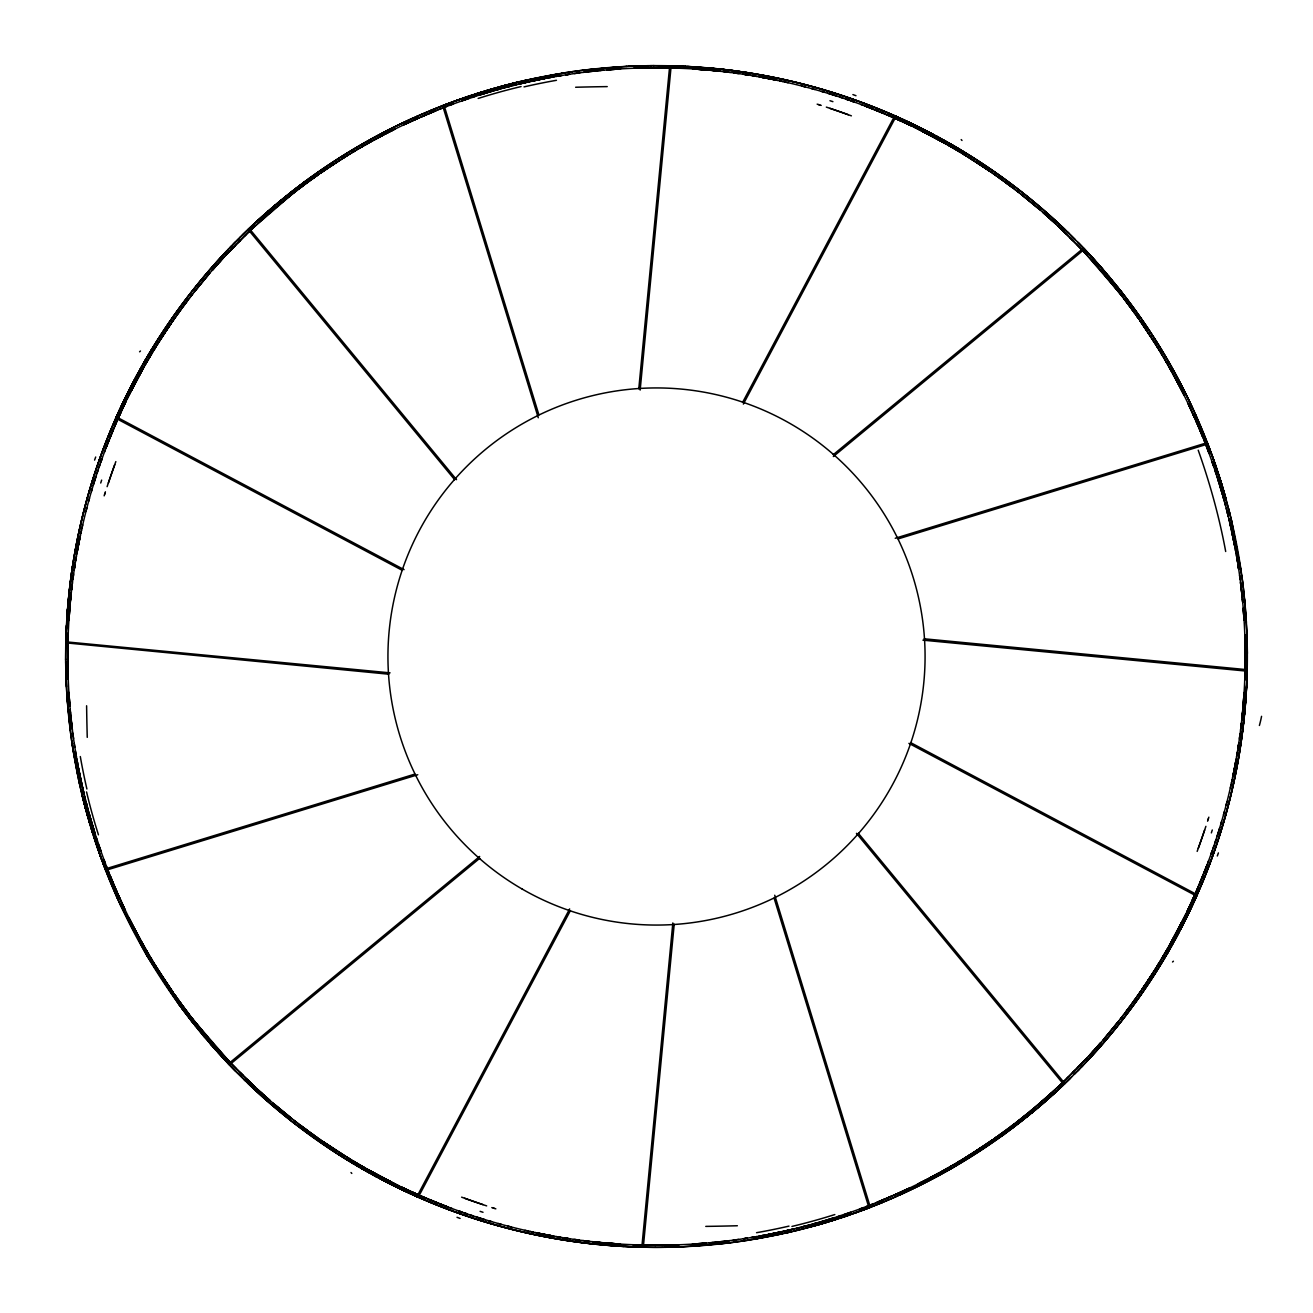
<?xml version="1.0" encoding="UTF-8"?>
<svg xmlns="http://www.w3.org/2000/svg" width="1313" height="1313" viewBox="0 0 1313 1313"><rect width="100%" height="100%" fill="white"/><g stroke="black" fill="none" stroke-linecap="round" stroke-linejoin="round"><path stroke-width="1.5" d="M67.8 654.465L67.915 668.432M67.8 655.006L67.816 651.79M67.816 652.118L67.849 649.164M67.849 649.262L67.882 646.456M1247.252 667.037L1246.841 632.062M67.882 646.587L67.931 643.682M1247.104 673.29L1247.252 667.168M388.812 674.209L65.814 642.845M1244.757 678.164A244.989 101.068 -87.5 0 0 1244.872 674.57L1244.79 634.688M1247.202 670.057L1247.153 672.075M65.798 643.304L67.472 610.118M1245.052 669.499L1244.724 680.282M67.16 614.254L67.242 613.204L65.831 641.827L390.076 672.847M65.929 638.151L65.65 659.389M1247.137 672.289L1246.907 679.379M1246.989 677.278L1247.169 671.173L922.924 640.153M68.276 632.718L67.948 643.501L68.079 638.446A244.989 101.068 -87.5 0 1 68.243 634.836M1246.89 679.724L1245.233 706.525M66.126 632.866L66.471 625.251M1246.71 684.024L1246.858 680.446M1246.644 685.501L1246.349 690.835M1246.579 686.83L1244.461 714.912M1246.218 693.034L1246.316 691.377M69.031 618.39L69.835 607.607M1243.969 694.643L1243.165 705.327M67.012 616.371L67.094 615.305M1246.037 695.792L1245.742 700.141M67.226 613.417L69.015 593.558M1245.561 702.553L1245.627 701.536M67.39 611.251L67.554 609.101M1245.413 704.326L1245.577 702.242M67.39 611.119L70.36 581.987M67.718 607.115L67.8 606.146M1245.315 705.442L1242.558 731.653M67.882 605.178L67.964 604.226M1245.069 708.446L1245.151 707.494M68.046 603.274L68.145 602.339M1244.888 710.333L1244.97 709.397M68.26 601.042L71.115 576.309M638.791 388.812L669.696 65.798L670.615 65.814M640.153 390.076L671.173 65.831L677.524 66.027M641.827 1247.169L672.847 922.924M674.209 924.188L643.304 1247.202L635.476 1246.973M1244.626 713.107L1244.724 712.188M70.459 600.566L71.197 593.394M1242.525 712.516L1241.819 719.524M1244.543 713.993L1241.885 736.724M1244.363 715.864L1243.805 721.067M71.345 591.95L70.968 595.495A244.989 101.068 -87.5 0 0 68.949 620.475M1241.655 721.05L1242.032 717.505A244.989 101.068 -87.5 0 0 1244.051 692.525M69.376 590.292L69.802 586.566M1243.444 724.284L1243.624 722.692M71.575 589.947L72.445 582.677M1240.572 730.225L1241.425 723.053M71.575 589.865L72.002 586.337M1240.998 726.663L1241.425 723.135M1243.214 726.253L1243.395 724.76M71.755 588.405L72.166 584.876M1240.834 728.124L1241.245 724.595M562.227 1239.784L562.341 1238.848M563.868 1238.815L563.934 1240.063M749.132 74.185L750.035 73.101M750.659 74.152L750.773 73.216M1242.902 728.846L1243.083 727.369M70.311 582.365L70.492 581.068M1242.541 731.801L1242.705 730.488M70.278 582.677C76.811 530.764 90.285 479.737 110.226 431.353M1242.722 730.323L1239.997 749.378M1242.213 734.279C1235.517 784.682 1222.288 834.198 1202.954 881.204M72.904 579.131L73.413 575.439M1239.587 737.561L1240.096 733.869M70.951 577.572C79.535 513.662 98.721 451.212 127.427 393.49M73.118 577.589L73.61 573.978M1239.39 739.022L1239.882 735.395M71.247 575.34L71.411 574.224M1241.606 738.694L1241.721 737.873M71.542 573.239L71.69 572.271M71.805 571.434L71.952 570.449M72.248 568.414L72.445 567.134M74.135 570.384L74.677 566.773M1238.323 746.227L1238.865 742.616M72.412 567.347L72.609 566.1M74.447 568.316L75.005 564.672M1237.995 748.279L1238.553 744.684M72.789 564.885L73.003 563.54M1238.815 749.132L1240.096 748.804M1240.161 748.426C1232.973 794.086 1220.384 838.892 1202.774 881.647M72.937 563.934L74.185 563.868M73.101 562.932L74.152 562.341M75.563 561.16L76.17 557.565M1236.83 755.385L1237.42 751.873M75.826 559.666L76.433 556.088M1236.583 756.879L1237.174 753.367M76.778 554.086L77.418 550.541M1235.599 762.426L1236.222 758.963M77.04 552.592L79.026 542.088M1235.96 760.44L1233.99 770.862M77.401 550.574L80.109 536.722M1235.582 762.459L1232.891 776.295M79.01 542.138L80.421 535.212M1233.974 770.912L1232.579 777.739M80.832 533.308L81.57 529.894M1231.43 783.106L1232.168 779.692M81.898 528.45L82.686 524.937M1230.33 788.013L1231.102 784.6M85.969 511.364L86.839 508M1226.161 804.984L1227.031 801.669M88.595 501.418L89.497 498.119M1223.503 814.848L1224.405 811.615M91.336 491.702L92.287 488.485M1220.729 824.466L1221.648 821.331M93.223 485.383L94.191 482.216M1218.825 830.752L1219.777 827.666M94.175 482.248L95.16 479.114M1217.857 833.837L1218.809 830.784M95.143 479.163L96.144 476.045M1216.872 836.906L1217.84 833.886M97.129 473.008L98.147 469.939M1214.853 843.061L1215.871 839.992M99.148 466.952L100.182 463.965M1212.818 849.035L1213.852 846.064M100.707 462.455L101.725 459.534M1211.275 853.466L1212.293 850.545M101.199 461.011L102.25 458.089M1210.75 854.911L1211.801 851.989M104.334 452.345L105.385 449.538M1207.615 863.462L1208.666 860.655M105.893 448.193L109.045 440.036M1207.107 864.807L1203.955 872.964M106.435 446.748L117.054 420.784M1206.565 866.252L1195.946 892.216M110.095 437.393L113.263 429.646M1202.905 875.607L1199.737 883.354M1202.708 881.811L1194.042 901.768M110.325 431.14L116.824 415.958M1202.659 881.926L1196.176 897.042M114.92 425.724L117.038 420.8M1195.962 892.2L1198.08 887.276M123.307 406.964L117.71 419.257L118.203 418.174M117.71 419.257L120.878 412.216M119.007 416.385L121.075 411.757M1191.925 901.243L1193.993 896.615M1192.122 900.784L1195.29 893.743L1189.693 906.036M1194.535 900.702L1195.552 898.42M117.382 414.727L121.518 405.701M119.893 414.399L121.485 410.887M1191.515 902.113L1193.107 898.601M119.877 409.246L115.807 418.256L402.418 570.416M1194.141 901.555L1185.573 919.51M121.797 410.23L126.114 401.072M1191.203 902.77L1186.886 911.928M1191.482 907.299L1192.483 905.133M120.566 407.736L123.865 400.777M123.11 407.375L124.751 403.879M1188.249 909.121L1189.89 905.625M121.879 404.929L142.099 365.802M1191.121 908.071L1180.568 929.374M124.029 405.438L126.196 400.875M1186.804 912.125L1188.971 907.562M123.52 401.483L124.833 398.758M124.489 399.447L131.349 385.727M126.934 399.365L128.411 396.329M1184.589 916.671L1186.066 913.635M128.1 396.953L129.823 393.49M1183.177 919.51L1184.9 916.047M129.15 394.819L143.494 367.722M1183.85 918.181L1169.506 945.278M128.395 391.537L129.626 389.091M1183.637 923.384L1184.326 922.038M130.578 392.013L144.217 366.458M1182.422 920.987L1168.783 946.542M130.89 391.372L132.629 387.942M1180.371 925.058L1182.11 921.628M131.546 390.059L136.864 379.851M1181.454 922.941L1176.136 933.149M130.315 387.745L131.251 385.907M1181.749 927.076L1182.685 925.255M1181.519 927.536L1182.439 925.747M130.676 387.023L134.156 380.343M132.17 384.118L133.089 382.378M1180.83 928.882L1175.562 938.762M132.383 383.724L133.286 382.001M134.386 384.528L139.785 374.402M1178.614 928.472L1173.215 938.598M133.992 380.672L135.026 378.702M742.584 402.418L894.744 115.807L914.242 124.833M743.355 404.092L895.072 118.301M895.515 117.481L896.09 116.414L898.42 117.448M417.485 1195.519L416.91 1196.586L414.58 1195.552M417.928 1194.699L569.645 908.908M570.416 910.582L418.256 1197.193L398.758 1188.167M1178.122 934.003L1178.844 932.657M134.221 380.245L144.184 362.175M134.878 378.997L135.879 377.11M1177.252 935.627L1177.974 934.298M135.748 377.373L136.716 375.567M1176.399 937.219L1177.121 935.89M136.601 375.781L138.325 372.597M138.669 376.47L142.346 369.774M1174.331 936.53L1170.654 943.226M1176.3 937.416L1172.624 944.096M1174.675 940.403L1175.48 938.943M139.851 369.839L141.377 367.098M1173.149 943.161L1171.639 945.869M1171.623 945.902C1147.743 988.394 1118.594 1027.915 1085.03 1063.267M348.273 1158.69L347.485 1160.101L331.303 1149.794L293.39 1122.615L263.782 1097.947L235.208 1070.768M964.727 154.31L965.515 152.899L966.499 153.506M142.231 365.588C165.602 324.262 193.979 285.774 226.542 251.226M144.135 366.59L151.898 353.279M1168.865 946.41L1163.416 955.848M1168.931 950.645L1169.489 949.66M143.38 363.57L145.891 359.22M145.201 364.686L147.269 361.108M1167.634 948.577L1156.72 966.91M1167.109 953.78L1186.821 916.999L1196.586 896.09L1195.519 895.515M146.088 363.143L148.008 359.828M1164.992 953.172L1166.912 949.857M145.464 359.959L146.071 358.909M147.023 361.551L156.28 346.09M1166.929 954.091L1167.536 953.041M145.3 360.222L151.684 349.471M1165.484 956.553L1167.7 952.778M146.99 357.317L147.762 356.02M147.516 356.447L148.287 355.134M149.206 357.809L151.143 354.543M1161.857 958.457L1163.794 955.191M1165.763 956.094C1143.492 993.957 1116.969 1029.343 1086.852 1061.347M1161.578 958.95L1163.055 956.455M148.943 354.034L150.158 352.015M151.143 350.358C173.135 314.053 199.051 280.129 228.314 249.372M153.096 351.293L155.164 347.912M1157.951 964.924L1159.707 962.035M153.867 350.029L160.071 340.067M1159.133 962.971L1155.177 969.388M153.194 346.993L154.278 346.517M157.035 344.892L171.199 323.244M1155.965 968.108L1148.284 980.089M1154.833 969.93L1151.156 975.69M159.825 340.444L165.914 331.089M161.023 338.573L165.061 332.37M1151.977 974.427L1142.441 988.804M1151.009 975.92L1143.278 987.589M165.832 331.204L174.153 318.993M166.653 329.973L170.559 324.196M1145.904 983.7L1141.801 989.756M167.785 328.283L169.722 325.411M1145.051 984.963L1138.847 994.007M172.528 321.34L174.629 318.304M1138.371 994.696L1140.472 991.66M173.792 319.502L175.893 316.515M1137.107 996.485L1139.208 993.498M175.335 317.303L179.504 311.476M1137.665 995.697L1133.496 1001.524M176.746 315.301L180.997 309.408M1136.254 997.699L1132.003 1003.592M178.322 313.118L182.507 307.34M1134.678 999.882L1126.488 1011.01M182.244 307.718L184.624 304.518M183.131 306.503L187.414 300.792M1129.869 1006.497L1125.586 1012.208M184.378 304.846L186.512 301.99M186.725 301.711L188.826 298.937M1124.174 1014.063L1126.275 1011.289M189.564 297.985L191.714 295.179M1121.286 1017.821L1123.436 1015.015M190.943 296.196L193.06 293.472M1119.94 1019.528L1122.057 1016.804M193.881 292.422L210.146 272.677M1119.119 1020.578L1102.854 1040.323M195.161 290.797L207.831 275.369M1117.839 1022.203L1105.169 1037.631M212.443 270.018L214.643 267.491M1098.357 1045.509L1100.557 1042.982M212.033 270.478L224.408 256.675M1100.967 1042.522L1088.592 1056.325M212.345 270.117L223.308 257.873M1100.655 1042.883L1089.692 1055.127M213.133 269.198L215.201 266.851M1097.799 1046.149L1099.867 1043.802M219.32 262.239L221.355 259.99M1091.645 1053.01L1093.68 1050.761M225.491 255.51L234.699 245.843M1087.509 1057.49L1078.301 1067.157M225.426 255.575L253.032 227.806M1087.525 1057.474L1058.59 1086.491M226.427 254.492L236.438 244.037M1086.573 1058.508L1076.562 1068.963M227.428 253.425L229.447 251.292M1083.553 1061.708L1085.572 1059.575M227.97 249.733L231.81 245.712M1084.686 1063.628L1081.42 1067.059M229.775 247.829L235.273 242.166M231.433 249.207L233.419 247.139M1079.581 1065.861L1081.567 1063.793M1082.93 1065.467L1077.825 1070.719M233.386 244.103L239.212 238.195M1079.45 1069.077L1074.297 1074.297M237.358 243.118L240.246 240.213M1072.754 1072.787L1075.642 1069.882M238.408 242.052L240.361 240.082M1072.639 1072.918L1074.592 1070.948M239.294 241.149L241.231 239.229M1071.769 1073.771L1073.706 1071.851M239.721 237.702L240.558 236.849M240.476 236.947L241.986 235.454M1071.523 1077.054L1058.426 1089.577M241.674 235.766L254.574 223.423M242.724 234.715L248.37 229.25M244.218 236.258L246.105 234.42M1066.895 1078.58L1068.782 1076.742M1070.276 1078.285L1064.63 1083.75M1063.153 1082.175L1059.968 1085.195M249.519 231.137L252.391 228.396M252.047 225.77L249.207 228.462L456.547 479.672M250.57 230.12L292.405 193.897M1062.43 1082.88L1038.485 1104.446M1062.775 1085.506L1057.342 1090.578M251.965 228.807L254.41 226.509M251.653 226.148L254.098 223.85M253.869 224.08L263.207 215.562M256.33 221.782L279.833 201.266M1056.67 1091.218L1049.793 1097.438M257.972 223.21L260.466 220.929M1052.534 1092.071L1055.028 1089.79M1055.045 1092.695L1048.677 1098.423M259.826 221.503L265.489 216.415M1053.174 1091.497L1047.511 1096.585M1052.09 1095.387L1064.859 1083.52L858.292 833.263M261.139 220.305L267.048 215.02M1051.861 1092.695L1045.952 1097.98M262.945 215.808L248.141 229.48L454.708 479.737M261.861 219.648L274.515 208.554M1050.777 1093.663L1030.771 1110.913M1051.45 1095.945L1044.869 1101.771M262.633 216.087L267.967 211.36M264.865 214.085L266.506 212.64M1046.494 1100.36L1048.135 1098.915M1047.544 1099.424L1035.744 1109.583M268 214.183L276.042 207.257M1045 1098.817L1029.622 1111.865M267.639 211.656L272.415 207.52M1045.361 1101.344L1040.585 1105.48M268.131 211.229L275.467 204.926M1043.917 1102.608L1038.829 1106.974M272.825 207.175L275.812 204.631M1040.175 1105.825L1037.188 1108.369M275.648 207.585L288.581 196.934M1037.533 1108.074L1031.132 1113.391M275.582 204.828L292.471 191.107M1036.039 1109.321L1033.167 1111.734M276.731 203.876C318.288 168.983 364.686 139.867 414.169 117.628M278.225 205.419L283.378 201.135M1033.938 1108.27L1027.866 1113.293M279.653 204.237L282.229 202.087M1034.857 1110.322L1021.071 1121.466M833.263 454.708L1083.52 248.141C1129.032 295.704 1166.502 350.948 1193.862 410.838M833.328 456.547L1084.538 249.207L1101.344 267.639M479.672 856.453L228.462 1063.793L201.726 1033.708L177.912 1003.001M479.737 858.292L229.48 1064.859L191.042 1020.447M1032.822 1109.222L1020.595 1119.103M280.079 201.07L281.458 199.937M1031.542 1113.063L1032.921 1111.93M1030.213 1114.146L1003.001 1135.089M284.806 199.97L295.77 191.271M1028.194 1113.03L1017.23 1121.729M1024.813 1115.755L1027.029 1113.982M285.381 196.737L286.644 195.735M1026.356 1117.265L1027.619 1116.263M288.187 197.245L291.191 194.849M1024.419 1116.066L1015.573 1123.009M289.041 193.815L290.239 192.863M1022.761 1120.137L1023.959 1119.185M291.256 194.8L297.427 189.991M178.207 1003.411L179.241 1002.755M1133.759 310.245L1134.251 308.85M291.355 191.977L304.058 182.277M1021.645 1121.023C984.061 1150.565 942.882 1175.529 899.29 1195.158M294.079 192.584L302.745 185.937M1018.921 1120.416L1010.255 1127.063M296.065 188.333L297.001 187.595M297.477 187.25L298.379 186.561M298.593 189.088L300.496 187.644M1012.881 1125.077L1014.046 1124.191M298.642 189.056L301.53 186.856M1011.47 1126.144L1014.358 1123.944M300.119 187.923L302.023 186.479M1011.338 1126.242L1012.504 1125.356M300.021 185.314L300.874 184.657M1012.98 1127.686L1012.126 1128.343M301.662 186.758L303.549 185.33M1009.812 1127.391L1010.977 1126.521M301.645 184.083L302.482 183.459M303.188 185.609L305.092 184.181M1008.269 1128.54L1009.451 1127.67M302.958 183.098C338.294 156.707 376.618 134.271 416.943 116.397M304.419 184.69L313.118 178.322M1006.726 1129.689L1008.581 1128.31M304.616 181.851L305.584 181.145M305.65 183.771L311.23 179.684M1007.35 1129.229L995.73 1137.632M306.175 180.718L307.357 179.848M1005.676 1130.46L999.882 1134.678M308.621 178.913L309.589 178.207L310.245 179.241M1003.706 1134.563L951.81 1168.258L896.451 1196.438M310.262 177.731L311.132 177.928M1002.722 1135.285L1003.789 1134.514M311.46 179.52L317.04 175.515M312.412 178.814L314.316 177.468M999.045 1135.285L1000.227 1134.432M313.955 177.715L318.928 174.202L316.023 176.254M997.158 1136.631L994.072 1138.798L996.977 1136.746M320.126 173.365L325.115 169.935M992.874 1139.635L989.772 1141.785M320.191 173.316L340.789 159.612M992.809 1139.684L975.329 1151.403M322.03 172.052L327.643 168.212M991.167 1140.816L988.229 1142.835M324.771 170.165L326.658 168.885M986.67 1143.902L987.885 1143.065M988.262 1142.819L967.32 1156.458M327.873 168.064L345.68 156.542M330.958 165.996L332.501 164.978M980.499 1148.022L982.042 1147.004M332.813 164.765L334.355 163.764M978.645 1149.236L980.187 1148.235M335.898 162.763L337.425 161.762M975.575 1151.238L977.102 1150.237M972.211 1153.388L974.033 1152.223M341.741 159.004L343.579 157.855M970.964 1154.176L968.19 1155.916M343.267 158.036L344.81 157.084M343.891 157.658L350.079 153.834M969.109 1155.342L962.921 1159.166M346.353 156.116L348.142 155.016M965.104 1157.82L966.352 1157.065M349.389 154.245L351.162 153.178M962.101 1159.674L963.348 1158.903M352.409 152.423L353.903 151.52M959.097 1161.48L960.591 1160.577M351.851 152.751L354.937 150.913M958.063 1162.087L961.149 1160.249M353.164 151.963L356.233 150.125M956.767 1162.875L959.836 1161.037M356.906 149.731L359.893 147.975M956.094 1163.269L953.107 1165.025M359.302 148.32L371.481 141.394M953.698 1164.68L941.519 1171.606M361.37 147.122L362.864 146.252M950.136 1166.748L951.63 1165.878M365.835 144.561L368.789 142.887M947.165 1168.439L944.211 1170.113M370.266 142.067L383.593 134.878M942.734 1170.933L930.999 1177.285M374.484 139.736L390.765 131.185M938.516 1173.264L923.778 1181.027M929.538 1178.056L930.851 1177.367M384.906 134.189L392.489 130.315M922.35 1181.749L926.601 1179.583M920.511 1182.685L923.548 1181.158M390.65 131.251L393.621 129.757M922.235 1181.815L918.066 1183.899M392.078 130.529L394.934 129.101M919.379 1183.243L920.807 1182.537M403.058 125.145L419.323 117.694M909.761 1187.937L893.677 1195.306M404.437 124.489L415.351 119.467M895.564 1194.469L908.563 1188.511M407.358 123.11L410.263 121.764M902.737 1191.236L905.642 1189.89M414.613 119.795L417.961 118.285M416.008 119.155L437.951 109.865M896.992 1193.845L878.397 1201.772M416.549 116.562L419.684 115.183M893.628 1197.686L896.057 1196.603M419.372 115.314L422.392 114.001M420.242 117.284L423.147 116.02M889.984 1196.914L892.43 1195.864M890.838 1198.9L893.316 1197.817M421.916 116.562L424.509 115.446M888.491 1197.554L891.084 1196.438M422.162 114.1L425.084 112.852M423.016 116.086L428.481 113.755M889.853 1196.98L884.765 1199.146M888.064 1200.082L890.608 1198.999M424.936 112.918L431.255 110.276M887.916 1200.148L881.827 1202.692M427.201 114.297L433.241 111.786M883.075 1199.852L885.799 1198.703M428.235 113.854L433.848 111.523M884.519 1199.245L875.935 1202.774M430.385 110.62L443.482 105.385M879.152 1201.477L881.827 1200.377M882.615 1202.38L869.518 1207.615M431.78 110.062L447.438 103.875M432.634 112.032L435.309 110.932M881.22 1202.938L844.669 1216.593M439.478 109.258L441.857 108.323M871.143 1204.678L873.522 1203.742M443.039 106.993L443.154 105.516M869.961 1206.007L869.928 1207.451M444.647 107.239L443.269 107.764L446.929 106.369M868.451 1205.728L869.649 1205.268L866.071 1206.631M442.645 105.713L454.823 101.134M866.711 1208.699L870.355 1207.287M446.01 104.416L450.95 102.562M866.99 1208.584L862.05 1210.438M450.293 102.791L444.007 105.188L444.451 106.599M862.707 1210.209L868.993 1207.812L868.55 1206.401M449.588 105.368L452.755 104.187M860.245 1208.813L863.412 1207.632M449.949 102.923L472.483 95.028M859.391 1211.423L863.051 1210.077M453.379 101.659L459.78 99.361M859.539 1211.374L854.894 1213.048M455.759 100.789L458.106 99.952M856.388 1212.506L851.103 1214.377M459.566 99.427L466.427 97.064M461.651 100.986L465.459 99.657M850.726 1212.244L843.947 1214.558M462.701 98.344L469.315 96.079L466.131 97.162M850.299 1214.656L840.96 1217.808M848.822 1215.165L843.685 1216.905M465.344 99.706L469.053 98.442M468.626 96.309L472.861 94.913M844.374 1216.691L840.139 1218.087M471.383 95.406L473.419 94.733M471.843 97.507L475.043 96.456M837.957 1216.544L841.157 1215.493M839.581 1218.267L841.617 1217.594M472.04 95.193L479.278 92.862M840.517 1217.972L834.132 1220.007M474.896 94.257L477.358 93.469M836.118 1219.383L837.596 1218.907M475.683 93.994L481.149 92.271M835.642 1219.531L824.548 1222.945M832.245 1220.614L833.722 1220.138M478.868 92.993L503.256 85.87M480.755 92.386L482.971 91.697M480.181 94.831L487.845 92.468M829.11 1219.334L832.819 1218.169M830.374 1221.188L831.851 1220.729M481.444 94.438L484.645 93.436M831.556 1218.562L818.738 1222.403M482.052 91.992L499.564 86.871M895.236 538.264L1205.613 443.154M1206.007 443.039L1207.287 442.645L1214.377 461.897M898.19 538.888L1206.023 444.565M1206.401 444.451L1207.812 444.007M106.599 868.55L105.188 868.993L103.875 865.562M106.977 868.435L414.81 774.112M106.993 869.961L105.713 870.355L101.577 859.391M107.387 869.846L417.764 774.736M829.865 1221.336L815.028 1225.686M484.448 91.254L486.516 90.63M826.763 1222.288L828.24 1221.845M486.237 90.712L488.223 90.121M825.007 1222.813L826.484 1222.37M487.615 92.55L491.325 91.45M487.993 90.187L491.505 89.153M824.777 1222.879L811.319 1226.703M821.495 1223.847L823.103 1223.371M491.062 91.516L498.776 89.317M492.982 88.726L496.117 87.84M819.903 1224.307L816.899 1225.16M814.224 1223.683L817.95 1222.633M82.062 792.461L81.767 793.561M82.062 794.792L83.195 793.725M1229.805 519.275L1231.102 518.914L1228.574 508.705M497.791 89.596L501.303 88.628M811.697 1224.373L815.209 1223.404M500.204 86.691L501.451 86.363M501.024 86.477L502.305 86.133M502.485 88.299L506.129 87.331M810.515 1224.701L806.871 1225.669M501.681 86.297L505.456 85.279M811.073 1226.769L796.909 1230.429M503.847 85.706L504.963 85.411M504.734 85.476L506.047 85.132M505.882 85.164L507.097 84.853M505.324 85.312L512.612 83.441L511.446 83.737M507.606 84.721L509.575 84.213M507.934 86.855L511.545 85.919M805.066 1226.145L801.455 1227.081M508.312 86.756L511.807 85.854M801.193 1227.146L804.688 1226.244M509.51 84.229L510.839 83.884M513.531 83.211L512.447 83.474L516.222 82.538M513.35 85.46L516.945 84.574M799.65 1227.54L796.055 1228.426M514.286 83.014L515.599 82.703M515.353 82.752L517.568 82.21M516.025 82.588L519.85 81.669M793.479 1231.249L796.778 1230.462M517.962 82.128L519.275 81.8M794.792 1230.938L793.626 1231.217M518.422 82.013L520.375 81.537M522.262 83.31L518.783 84.13L524.133 82.867M790.738 1229.69L794.217 1228.87L788.867 1230.133M794.398 1231.036L793.725 1229.805M518.733 81.931L519.275 83.195M519.685 81.701L520.539 82.062M519.521 81.751L527.055 80.011M792.625 1231.463L786.471 1232.874M525.528 82.555L523.739 82.965L527.219 82.177M787.472 1230.445L789.261 1230.035L785.781 1230.823M523.034 80.93L558.993 73.758M789.54 1232.168L754.959 1239.095M525.939 82.456L529.516 81.652M787.061 1230.544L783.484 1231.348M529.205 81.734L546.389 78.189M783.795 1231.266L766.611 1234.811M530.009 79.354L565.805 72.658M531.305 81.258L534.883 80.503M781.695 1231.742L778.117 1232.497M530.682 81.406L544.485 78.55M782.318 1231.594L768.515 1234.45M782.351 1233.793L747.737 1240.26M541.974 79.043L543.73 78.698M769.27 1234.302L771.026 1233.957M547.915 77.894L551.329 77.27M761.671 1235.73L765.085 1235.106M549.786 77.549L553.429 76.893M759.571 1236.107L763.214 1235.451M552.51 77.057L554.25 76.745M758.75 1236.255L760.49 1235.943M556.006 76.433L557.746 76.138M755.254 1236.862L756.994 1236.567M559.108 75.908L560.848 75.629M752.152 1237.371L753.892 1237.092M558.583 76.006L562.194 75.399M750.806 1237.601L754.417 1236.994M561.669 73.315L569.186 72.133M750.593 1239.817L744.143 1240.818M565.772 74.825L569.35 74.283M743.65 1238.717L747.228 1238.175M566.264 74.759L569.629 74.25M743.371 1238.75L746.736 1238.241M568.857 72.182L572.55 71.641M743.815 1240.867L733.77 1242.279M572.419 71.657L579.493 70.689M574.339 73.561L577.671 73.101M735.329 1239.899L738.661 1239.439M576.423 73.265L579.936 72.806M733.064 1240.194L736.577 1239.735M579.23 70.721L582.988 70.245M730.471 1242.705L733.507 1242.311M582.529 70.295L626.35 66.421M583.415 72.346L594.018 71.132M726.105 1241.064L729.585 1240.654M730.012 1242.755L684.04 1246.71M584.269 72.248L587.535 71.854M728.731 1240.752L722.659 1241.474M585.828 69.901L620.261 66.766M726.532 1243.181L693.018 1246.218M722.216 1241.524L712.467 1242.541M593.755 71.148L600.533 70.459M600.418 70.475L603.586 70.18M709.414 1242.82L712.582 1242.525M606.737 69.901L620.688 68.883M706.263 1243.099L692.312 1244.117M608.92 69.72L610.627 69.589M702.373 1243.411L704.08 1243.28M608.477 69.753L611.579 69.507M701.421 1243.493L704.523 1243.247M612.318 69.458L619.03 68.998M700.682 1243.542L693.97 1244.002M626.088 66.438L629.501 66.274M628.96 66.29L632.62 66.142M681.184 1246.825L683.499 1246.726M631.816 66.175L651.182 65.683M680.38 1246.858L662.294 1247.317M633.67 68.243L661.21 67.816M679.248 1244.757L669.318 1245.069M634.655 66.06L648.474 65.699M636.854 68.128L635.262 68.178L643.682 67.931M676.162 1244.872L677.721 1244.822M676.376 1244.872L665.182 1245.134M677.295 1246.989L665.231 1247.284M638.413 68.079L639.973 68.03M673.027 1244.97L674.587 1244.921M644.568 67.915L646.111 67.882M666.922 1245.101L668.399 1245.085M647.637 67.866L649.131 67.849M665.363 1245.134L644.027 1245.069M650.706 65.683L653.858 65.65M652.118 67.816L653.611 67.8M659.389 1245.2L660.882 1245.184M661.818 1247.317L655.253 1247.35M653.611 65.65L708.002 67.899M655.072 67.8L656.533 67.8M656.467 1245.2L657.928 1245.2M655.056 1247.35L643.6 1247.202M657.994 67.8L663.836 67.849M652.118 1245.184L655.006 1245.2M663.738 67.849L669.318 67.931M666.413 67.882L668.974 67.931M643.682 1245.069L646.456 1245.118M670.598 67.964L669.499 67.948L680.282 68.276M642.5 1245.036L643.501 1245.052L632.718 1244.724M670.959 67.981L674.554 68.079A244.989 101.068 2.5 0 1 678.164 68.243M642.041 1245.019L638.446 1244.921A244.989 101.068 2.5 0 1 634.836 1244.757M639.71 1247.104L604.998 1245.101M674.751 65.929L685.501 66.356M638.249 1247.071C567.364 1244.905 496.905 1229.821 431.353 1202.774M680.134 66.126L682.727 66.224M630.273 1246.776L632.866 1246.874M685.255 66.356L722.708 69.376M687.602 66.471L714.305 68.489M623.921 1246.447L590.292 1243.624M694.61 69.031L705.393 69.835M607.673 1243.165L618.357 1243.969M698.188 69.277L701.749 69.54M611.251 1243.46L614.812 1243.723M708.774 67.964L709.726 68.046M603.274 1244.954L604.226 1245.036M710.661 68.145L711.597 68.227M601.403 1244.773L602.339 1244.855M924.188 638.791L1247.202 669.696M712.532 68.309L731.932 70.492M712.434 70.459L719.606 71.197M600.484 1242.525L593.476 1241.819M715.716 68.621C789.441 76.023 861.705 97.474 927.536 131.481M597.284 1244.379C523.05 1236.928 450.31 1215.231 384.118 1180.83M721.05 71.345L717.505 70.968A244.989 101.068 2.5 0 0 692.525 68.949M591.95 1241.655L595.495 1242.032A244.989 101.068 2.5 0 0 620.475 1244.051M723.43 69.458L724.957 69.622M723.053 71.575L730.323 72.445M589.865 1241.425L582.775 1240.572M725.925 69.737L727.878 69.983M585.532 1243.066L586.566 1243.198M1238.848 750.659L1239.784 750.773M730.323 70.278L746.408 72.527M732.309 70.541L733.59 70.705M734.197 70.787L735.575 70.968M733.869 72.904L737.561 73.413M575.439 1239.587L579.131 1240.096M737.118 71.181L738.201 71.329M735.395 73.118L739.022 73.61M573.978 1239.39L577.605 1239.882M737.758 71.263L739.252 71.476M740.696 71.673L742.403 71.936M742.977 72.018L744.619 72.264M742.616 74.135L746.227 74.677M566.773 1238.323L570.384 1238.865M744.832 72.297L748.902 72.921M744.684 74.447L748.328 75.005M564.672 1237.995L568.316 1238.553M747.36 72.675C798.911 80.7 849.38 95.586 897.042 116.824M751.84 75.563L755.435 76.17M557.615 1236.83L561.127 1237.42M753.334 75.826L756.912 76.433M556.121 1236.583L559.633 1237.174M758.914 76.778L776.295 80.109M554.037 1236.222L536.705 1232.891M760.408 77.04L770.912 79.026M552.56 1235.96L542.138 1233.99M762.426 77.401L765.922 78.058M547.045 1234.942L550.541 1235.582M770.862 79.01L777.788 80.421M542.088 1233.974L535.261 1232.579M779.692 80.832L783.106 81.57M529.894 1231.43L533.308 1232.168M784.55 81.898L788.063 82.686M524.987 1230.33L528.4 1231.102M801.636 85.969L805 86.839M508.016 1226.161L511.331 1227.031M811.582 88.595L814.881 89.497M498.152 1223.503L501.385 1224.405M821.298 91.336L824.515 92.287M488.534 1220.729L491.669 1221.648M827.617 93.223L830.784 94.191M482.248 1218.825L485.334 1219.777M830.752 94.175L833.886 95.16M479.163 1217.857L482.216 1218.809M833.837 95.143L836.955 96.144M476.094 1216.872L479.114 1217.84M839.992 97.129L843.061 98.147M469.939 1214.853L473.008 1215.871M850.545 100.707L853.466 101.725M459.534 1211.275L462.455 1212.293M851.989 101.199L854.911 102.25M458.089 1210.75L461.011 1211.801M860.655 104.334L863.462 105.385M449.538 1207.615L452.345 1208.666M864.807 105.893L872.964 109.045M448.193 1207.107L440.036 1203.955M866.252 106.435L892.216 117.054M446.748 1206.565L420.784 1195.946M875.607 110.095L883.354 113.263M437.393 1202.905L429.646 1199.737M431.304 1202.757L415.958 1196.176M887.276 114.92L892.2 117.038M420.8 1195.962L425.724 1198.08M906.036 123.307L893.743 117.71L894.826 118.203M893.743 117.71L900.784 120.878M896.615 119.007L901.243 121.075M411.757 1191.925L416.385 1193.993M412.216 1192.122L419.257 1195.29L406.964 1189.693M898.601 119.893L902.113 121.485M410.887 1191.515L414.399 1193.107M901.555 118.859L903.754 119.877M409.246 1193.123L411.445 1194.141M902.77 121.797L911.928 126.114M410.23 1191.203L401.072 1186.886M905.133 120.517L907.299 121.518M405.701 1191.482L407.867 1192.483M905.625 123.11L909.121 124.751M403.879 1188.249L407.375 1189.89M908.071 121.879L910.155 122.864M402.845 1190.136L404.929 1191.121M907.562 124.029L912.125 126.196M400.875 1186.804L405.438 1188.971M911.517 123.52L913.569 124.505M399.431 1188.495L401.483 1189.48M912.223 123.865L932.657 134.156M400.777 1189.135L347.124 1159.871M913.635 126.934L916.671 128.411M396.329 1184.589L399.365 1186.066M395.426 1186.542L396.772 1187.198M915.686 125.539L951.958 144.824M916.047 128.1L919.51 129.823M393.49 1183.177L396.953 1184.9M394.836 1186.246C343.136 1160.725 295.228 1127.588 253.114 1088.231M918.181 129.15L945.278 143.494M394.819 1183.85L367.722 1169.506M920.987 130.578L946.542 144.217M392.013 1182.422L366.458 1168.783M921.628 130.89L931.869 136.175M391.372 1182.11L381.131 1176.825M922.941 131.546L926.354 133.302M386.646 1179.698L390.059 1181.454M927.093 131.251L929.276 132.383M928.882 132.17L930.999 133.286M382.378 1179.911L383.724 1180.617M380.672 1179.008L382.001 1179.714M930.671 133.122C977.594 157.691 1021.186 188.612 1059.886 224.769M929.768 135.075L943.226 142.346M383.232 1177.925L369.774 1170.654M932.328 133.992L934.298 135.026M910.582 742.584L1197.193 894.744M908.908 743.355L1194.699 895.072M116.414 416.91L117.481 417.485M118.301 417.928L404.092 569.645M378.997 1178.122L380.343 1178.844M935.627 135.748L937.219 136.601M375.781 1176.399L377.373 1177.252M935.89 135.879L937.433 136.716M375.567 1176.284L377.11 1177.121M935.233 137.963L938.598 139.785M374.402 1173.215L377.767 1175.037M938.762 137.438L940.403 138.325M372.728 1174.741L374.057 1175.48M943.161 139.851L944.572 140.622M368.428 1172.378L369.839 1173.149M945.902 141.377L947.198 142.099M152.899 347.485L154.31 348.273M1158.69 964.727L1160.101 965.515M365.884 1170.933L367.098 1171.623M946.41 144.135L953.172 148.008M363.422 1167.06L366.59 1168.865M362.355 1168.931L363.34 1169.489M949.43 143.38L954.091 146.071M948.314 145.201L958.457 151.143M364.686 1167.799L358.416 1164.155M948.577 145.366L951.892 147.269M361.108 1165.731L364.423 1167.634M361.075 1168.193A590.85 590.85 0 0 0 1247.35 656.5A590.85 590.85 0 0 0 361.075 144.807A590.85 590.85 0 0 0 361.075 1168.193L362.175 1168.816M363.143 1166.912L354.05 1161.578M952.778 145.3L957.407 148.008M954.748 146.449L955.683 146.99M952.713 147.745L958.95 151.422M357.317 1166.01L358.252 1166.551M956.094 147.237C999.554 172.807 1039.732 203.958 1075.298 239.721M357.809 1163.794L346.09 1156.72M957.866 148.287L958.966 148.943M956.455 149.945L959.721 151.898M353.279 1161.102L356.545 1163.055M959.508 149.255L960.673 149.961M957.686 150.683L966.91 156.28M352.639 1163.236L353.492 1163.745M963.102 151.422L963.939 151.931M961.707 153.096L965.088 155.164M348.076 1157.951L350.965 1159.707M962.971 153.867L984.963 167.949M350.029 1159.133L321.98 1140.931M968.108 157.035L989.756 171.199M344.892 1155.965L338.836 1152.141M969.93 158.167L972.933 160.071M340.067 1152.929L343.07 1154.833M338.573 1151.977L324.196 1142.441M977.151 162.779L988.804 170.559M335.455 1149.958L323.244 1141.801M984.717 167.785L994.696 174.629M318.993 1138.847L321.34 1140.472M993.498 173.792L996.485 175.893M316.515 1137.107L319.502 1139.208M995.697 175.335L1001.524 179.504M317.303 1137.665L311.476 1133.496M997.699 176.746L1003.592 180.997M315.301 1136.254L309.408 1132.003M999.882 178.322L1008.482 184.624M313.118 1134.678L304.518 1128.376M1005.282 182.244L1011.01 186.512M307.718 1130.756L301.99 1126.488M1006.497 183.131L1012.208 187.414M306.503 1129.869L300.792 1125.586M1011.289 186.725L1014.063 188.826M298.937 1124.174L301.711 1126.275M1015.015 189.564L1017.821 191.714M295.179 1121.286L297.985 1123.436M1016.804 190.943L1019.528 193.06M293.472 1119.94L296.196 1122.057M1020.578 193.881L1040.323 210.146M292.422 1119.119L272.677 1102.854M1022.203 195.161L1037.631 207.831M290.797 1117.839L275.369 1105.169M1042.982 212.443L1045.509 214.643M267.491 1098.357L270.018 1100.557M1042.883 212.345L1055.127 223.308M270.117 1100.655L257.873 1089.692M1043.802 213.133L1046.149 215.201M266.851 1097.799L269.198 1099.867M1044.902 214.101L1056.325 224.408M268.098 1098.899L256.675 1088.592M1050.761 219.32L1053.01 221.355M259.99 1091.645L262.239 1093.68M1057.49 225.491L1066.927 234.469M255.51 1087.509L246.073 1078.531M1057.474 225.475L1086.491 254.41M255.526 1087.525L230.563 1062.89M1058.508 226.427L1060.658 228.462M252.342 1084.538L254.492 1086.573M1059.575 227.428L1065.861 233.419M253.425 1085.572L247.139 1079.581M1061.774 226.542L1065.467 230.07M251.226 1086.458L247.533 1082.93M1062.791 230.464L1064.876 232.467M248.124 1080.533L250.209 1082.536M1067.288 231.81L1069.077 233.55M243.923 1079.45L245.712 1081.19M1069.997 237.472L1072.787 240.246M240.213 1072.754L243.003 1075.528M1069.882 237.358L1073.771 241.231M243.118 1075.642L239.229 1071.769M1077.546 241.986L1084.489 249.142M235.766 1071.326L228.511 1063.858M1078.285 242.724L1087.23 252.047M1076.742 244.218L1080.386 247.976M236.258 1068.782L232.614 1065.024M234.715 1070.276L223.423 1058.426M1081.863 249.519L1084.604 252.391M228.396 1060.609L231.137 1063.481L226.509 1058.59M1082.88 250.57L1119.103 292.405M230.12 1062.43L193.897 1020.595M1087.903 252.785L1095.387 260.91M224.08 1059.131L217.613 1052.09M1089.79 257.972L1092.071 260.466M220.929 1052.534L223.21 1055.028M1091.497 259.826L1096.585 265.489M221.503 1053.174L216.415 1047.511M1092.695 261.139L1097.98 267.048M220.305 1051.861L215.02 1045.952M1096.913 262.633L1098.423 264.323M214.577 1048.677L216.087 1050.367M1098.915 264.865L1121.942 292.536M212.64 1046.494L214.085 1048.135M1097.832 266.9L1106.613 277.076M215.168 1046.1L206.387 1035.924M211.229 1044.869L213.1 1047.019M1101.771 268.131L1102.756 269.247M209.834 1043.277L211.656 1045.361M1101.033 270.544L1123.009 297.427M211.967 1042.456L192.387 1018.658M1105.415 275.648L1111.865 283.378M207.585 1037.352L201.135 1029.622M1108.369 275.812L1109.321 276.961M203.417 1035.744L204.926 1037.533M856.453 833.328L1063.793 1084.538M1114.146 282.787L1115.213 284.1M197.787 1028.9L198.854 1030.213M1113.03 284.806L1121.729 295.77M199.97 1028.194L191.271 1017.23M1117.265 286.644L1118.2 287.81M194.8 1025.19L195.801 1026.454M1120.137 290.239C1148.76 326.461 1173.1 366.064 1192.516 407.949M192.863 1022.761L180.144 1006.053M1002.755 1133.759L1003.509 1134.711M189.991 1015.573L192.584 1018.921M189.088 1017.92L189.876 1018.937M188.547 1017.23L189.351 1018.264M1122.648 296.968L1127.063 302.745M190.352 1016.032L185.937 1010.255M1123.912 298.593L1129.689 306.274M189.088 1014.407L183.311 1006.726M186.676 1014.785L187.414 1015.737M1123.944 298.642L1126.144 301.53M186.856 1011.47L189.056 1014.358M185.576 1013.341L186.331 1014.325M184.345 1011.716L184.985 1012.553M1126.521 302.023L1128.819 305.092M186.479 1010.977L184.181 1007.908M182.622 1009.418L183.262 1010.271M182.113 1008.712L182.753 1009.599M1128.31 304.419L1134.678 313.118M184.69 1008.581L178.322 999.882M1129.229 305.65L1136.385 315.497M183.771 1007.35L175.368 995.73M1129.951 306.618L1131.084 308.161M181.916 1004.839L183.049 1006.382M180.948 1007.137L147.319 956.225L118.892 901.604M178.945 1004.429L179.569 1005.282M1132.2 309.687L1134.432 312.773M180.8 1003.313L178.568 1000.227M178.404 1003.657L146.531 954.879L120.172 904.411M176.369 997.158L177.715 999.045M1135.564 314.365L1137.632 317.27M1136.631 315.842L1137.485 317.04M175.286 995.615L176.615 997.503M1136.746 316.023L1138.798 318.928M176.254 996.977L174.202 994.072L175.515 995.96M1137.715 317.385L1138.568 318.583M1139.881 320.47L1140.718 321.685M172.052 990.97L173.365 992.874M1139.684 320.191L1153.388 340.789M173.316 992.809L159.612 972.211M1140.948 322.03L1141.785 323.228M170.985 989.428L172.282 991.315M1140.816 321.833L1156.458 345.68M172.184 991.167L156.542 967.32M1142.835 324.771L1145.97 329.415M170.165 988.229L167.03 983.585M1150.237 335.898L1151.041 337.129M161.762 975.575L162.96 977.414M1152.223 338.967L1154.964 343.267M160.777 974.033L158.824 970.964M157.855 969.421L159.004 971.259M1155.342 343.891L1159.166 350.079M157.658 969.109L153.834 962.921M1157.065 346.648L1157.82 347.896M155.016 964.858L156.116 966.647M1158.755 349.389L1159.674 350.899M153.326 962.101L154.245 963.611M1158.903 349.652L1159.822 351.162M153.178 961.838L154.097 963.348M1160.249 351.851L1162.087 354.937M150.913 958.063L152.751 961.149M1161.037 353.164L1162.875 356.233M150.125 956.767L151.963 959.836M1163.269 356.906L1165.025 359.893M149.731 956.094L147.975 953.107M1164.68 359.302L1171.606 371.481M148.32 953.698L141.394 941.519M1165.878 361.37L1166.748 362.864M146.252 950.136L147.122 951.63M1169.276 367.312L1177.285 382.001M143.724 945.688L135.715 930.999M1173.264 374.484L1181.027 389.222M139.736 938.516L131.185 922.235M1177.367 382.149L1178.122 383.593M134.878 929.407L135.633 930.851M1178.04 383.445L1181.749 390.65M134.96 929.555L130.315 920.511M1181.158 389.452L1182.685 392.489M1182.537 392.193L1183.899 394.934M129.757 919.379L130.529 920.922M129.101 918.066L129.806 919.494M1187.855 403.058L1196.324 421.654M125.145 909.942L118.859 896.319M1188.511 404.437L1191.236 410.263M124.489 908.563L121.764 902.737M1191.121 410.033L1194.715 417.961M121.879 902.967L118.285 895.039M1194.108 411.396L1202.511 430.746M119.138 902.162L110.44 882.172M1193.205 414.613L1194.469 417.436M118.531 895.564L119.795 898.387M117.842 899.29L99.952 854.894M1195.372 414.169L1213.048 458.106M117.694 893.677L119.155 896.992M117.907 894.153L113.148 883.075M1195.716 420.242L1200.197 430.746M117.284 892.758L113.755 884.519M1195.864 420.57L1196.98 423.147M116.02 889.853L117.136 892.43M1196.438 421.916L1199.721 429.597M112.623 881.827L113.854 884.765M1199.852 429.925L1202.774 437.065M113.279 883.403L109.865 875.049M1200.377 431.173L1201.214 433.241M111.523 879.152L112.803 882.254M112.245 880.892L110.226 875.935M1202.938 431.78L1210.176 450.244M1200.968 432.634L1203.135 437.951M110.062 881.22L104.843 868.09M1203.742 439.478L1204.678 441.857M108.323 871.143L109.258 873.522M1205.301 443.449L1206.631 446.912M107.338 868.615L107.764 869.731L106.369 866.071M1206.959 447.766L1208.141 450.901M102.791 862.707L103.973 865.841M1207.632 449.588L1208.813 452.739M104.187 860.245L105.368 863.412M1210.98 452.394L1221.845 484.76L1230.297 515.599M102.02 860.606L87.2 814.618M100.248 855.715L101.626 859.539M100.494 856.388L95.028 840.517M98.623 851.103L99.427 853.434M1213.589 459.648L1217.873 472.237M1211.997 461.585L1213.278 465.262M100.986 851.349L98.442 843.947M1214.656 462.701L1215.444 464.95M1212.244 462.274L1213.343 465.459M99.657 847.542L100.756 850.726M97.556 848.05L98.344 850.299M1212.67 463.505L1213.754 466.657M1215.165 464.178L1215.936 466.427M97.064 846.573L97.835 848.822M1216.183 467.149L1216.921 469.315M96.079 843.685L96.817 845.851M1214.82 469.824L1215.871 472.992M1217.594 471.383L1218.087 472.861M95.586 842.207L92.862 833.722M1215.493 471.827L1216.527 475.027M96.456 837.957L97.507 841.157M1218.267 473.419L1221.878 484.874M1218.743 474.896L1219.383 476.882M93.617 836.118L94.257 838.104M1216.905 476.159L1218.907 482.511M1219.531 477.358L1220.138 479.278M1220.007 478.835L1220.614 480.755M92.386 832.245L92.993 834.165L88.201 818.163M1218.119 480.033L1222.403 494.246M94.831 832.819L89.317 814.224M1220.729 481.149L1225.62 497.742M94.438 831.556L92.468 825.155M92.271 831.851L90.63 826.484M774.736 895.236L869.846 1205.613M774.112 898.19L868.435 1206.023M444.565 106.977L538.888 414.81M443.154 107.387L538.264 417.764M1219.547 484.628L1220.516 487.829M1222.37 486.516L1222.813 487.993M1219.875 485.695L1222.567 494.837M1223.371 489.897L1223.798 491.357M89.153 821.495L89.678 823.3M90.597 818.738L91.516 821.938M1224.307 493.097L1224.734 494.558M88.266 818.442L86.839 813.289M1222.682 495.247L1223.618 498.546M1225.16 496.101L1225.981 499.038M1223.404 497.775L1224.373 501.287M88.628 811.697L89.596 815.209M87.315 815.028L85.279 807.544L85.558 808.595M86.527 812.156L84.984 806.412M86.034 810.334L86.363 811.549M1224.635 502.255L1225.603 505.866M88.299 810.515L87.331 806.871M83.999 802.588L85.312 807.676M86.379 803.261L86.855 805.066M84.229 803.49L84.606 804.951M1226.244 508.312L1227.146 511.824M85.854 801.193L86.756 804.688M83.441 800.388L84.36 804.032M83.507 800.684L83.851 802.013M83.572 800.946L83.113 799.075M1227.36 512.661L1228.229 516.14M85.46 799.65L84.574 796.055M1227.458 513.071L1228.361 516.666M83.474 800.503L81.669 793.15M82.571 796.909L82.834 797.992M82.342 795.924L82.604 797.04L80.832 789.54M81.701 793.249L81.915 794.201M1231.102 518.865L1241.179 571.319M1228.87 518.799L1229.69 522.279M83.31 790.738L84.13 794.217L82.555 787.472M1231.266 519.554L1242.164 578.344M1229.871 523.05L1234.827 546.438M1230.051 523.838L1230.872 527.416M82.177 785.781L82.965 789.261M80.93 789.966L78.435 778.757M82.456 787.061L81.258 781.695M80.126 786.471L73.183 750.593M81.734 783.795L78.189 766.611M81.406 782.318L78.55 768.515M1231.66 530.977L1234.565 545.108M1232.185 533.373L1234.926 547.012M77.877 776.032L72.133 743.815M77.27 761.671L77.894 765.085M1235.238 548.621L1235.878 552.116M76.893 759.571L77.549 763.214M1235.566 550.41L1236.206 554.02M76.745 758.75L77.057 760.49M1236.419 555.218L1236.731 557.007M76.138 755.254L76.433 756.994M1236.879 557.828L1237.158 559.551M1236.83 557.598L1237.437 561.176M75.399 750.806L76.006 754.417M1237.338 560.553L1237.617 562.325M1238.011 564.738L1238.553 568.266M72.74 747.737L71.641 740.45M1238.241 566.264L1238.684 569.186M74.25 743.371L74.825 747.228M1238.454 567.593L1238.717 569.35M71.657 740.581L70.689 733.507M73.101 735.329L73.561 738.661M1239.57 575.291L1240.046 578.77M1241.753 575.422L1242.607 581.807M1239.702 576.21L1240.145 579.476M72.806 733.064L73.265 736.577M70.721 733.77L66.947 695.693M1242.64 582.036L1244.15 595.019M1240.49 582.233L1240.916 585.664M1240.555 582.742L1242.049 595.577M70.295 730.471L67.16 698.647M72.346 729.585L71.132 718.982M71.526 722.659L71.936 726.105M1241.343 589.209L1241.704 592.409M1243.838 592.114L1246.825 631.635M71.148 719.245L70.459 712.467M1242.065 595.856L1242.656 601.879M1244.527 598.876L1246.365 622.346M1242.41 599.204L1242.722 602.536M70.18 709.414L70.475 712.582M69.901 706.263L68.883 692.312M1243.214 608.1L1244.084 620.179M69.507 701.421L69.753 704.523M1243.296 609.232L1244.018 619.26M69.326 698.992L69.458 700.682M69.212 697.301L68.998 693.97M66.766 692.739L66.996 696.251M66.782 693.018L65.65 659.142M66.438 686.912L65.683 661.818M68.178 677.721L68.243 679.33L67.8 656.467M68.178 677.738L67.931 669.318M1246.973 635.229L1247.35 653.562M1244.822 635.344L1245.2 653.579M68.079 674.587L68.128 676.162M1218.415 852.908A290.042 89.776 -84.6 0 1 1217.299 855.978M1245.463 674.537A244.087 101.495 -87.5 0 1 1245.348 678.164M1244.642 692.591A244.087 101.495 -87.5 0 1 1242.558 717.719M1261.563 716.324A312.215 56.984 79.5 0 1 1259.397 725.482M852.908 94.585A290.042 89.776 5.4 0 1 855.978 95.701M674.537 67.537A244.087 101.495 2.5 0 1 678.164 67.652M692.591 68.358A244.087 101.495 2.5 0 1 717.719 70.442M575.636 87.249A314.004 29.296 -4.2 0 1 607.23 86.609M447.536 105.467A248.42 102.43 -20 0 1 450.72 104.269M463.505 99.69A248.42 102.43 -20 0 1 506.342 86.674M513.383 84.869A248.42 102.43 -20 0 1 516.912 83.999M94.585 460.092A290.042 89.776 -84.6 0 1 95.701 457.022M67.537 638.463A244.087 101.495 -87.5 0 1 67.652 634.836M68.358 620.409A244.087 101.495 -87.5 0 1 70.442 595.281M87.249 737.364A314.004 29.296 85.8 0 1 86.609 705.77M105.467 865.464A248.42 102.43 70 0 1 104.269 862.28M99.69 849.495A248.42 102.43 70 0 1 86.674 806.658M84.869 799.617A248.42 102.43 70 0 1 83.999 796.088M460.092 1218.415A290.042 89.776 5.4 0 1 457.022 1217.299M638.463 1245.463A244.087 101.495 2.5 0 1 634.836 1245.348M620.409 1244.642A244.087 101.495 2.5 0 1 595.281 1242.558M737.364 1225.751A314.004 29.296 -4.2 0 1 705.77 1226.391M865.464 1207.533A248.42 102.43 -20 0 1 862.28 1208.731M849.495 1213.31A248.42 102.43 -20 0 1 806.658 1226.326M799.617 1228.131A248.42 102.43 -20 0 1 796.088 1229.001M1173.428 961.198A314.184 6.713 -41.2 0 1 1172.525 961.986M1208.846 817.162A303.582 56.147 -78.4 0 1 1208.026 819.739M1204.628 829.997A303.582 56.147 -78.4 0 1 1198.26 848.329M1212.276 829.98A289.631 77.779 -82.9 0 1 1211.357 832.902M1208.42 818.623A303.746 56.246 -78.2 0 1 1207.583 821.199M1205.892 826.337A303.746 56.246 -78.2 0 1 1197.161 851.382M1198.211 450.195A253.393 91.992 71.1 0 1 1225.686 551.493M961.198 139.572A314.184 6.713 48.8 0 1 961.986 140.475M817.162 104.154A303.582 56.147 11.6 0 1 819.739 104.974M829.997 108.372A303.582 56.147 11.6 0 1 848.329 114.74M829.98 100.724A289.631 77.779 7.1 0 1 832.902 101.643M818.623 104.58A303.746 56.246 11.8 0 1 821.199 105.417M826.337 107.108A303.746 56.246 11.8 0 1 851.382 115.839M524.018 86.888A265.275 96.965 -19 0 1 556.449 80.306M478.178 98.442A249.831 99.263 -19.7 0 1 521.064 86.56M139.572 351.802A314.184 6.713 -41.2 0 1 140.475 351.014M104.154 495.838A303.582 56.147 -78.4 0 1 104.974 493.261M108.372 483.003A303.582 56.147 -78.4 0 1 114.74 464.671M100.724 483.02A289.631 77.779 -82.9 0 1 101.643 480.098M104.58 494.377A303.746 56.246 -78.2 0 1 105.417 491.801M107.108 486.663A303.746 56.246 -78.2 0 1 115.839 461.618M86.888 788.982A265.275 96.965 71 0 1 80.306 756.551M98.442 834.822A249.831 99.263 70.3 0 1 86.56 791.936M351.802 1173.428A314.184 6.713 48.8 0 1 351.014 1172.525M495.838 1208.846A303.582 56.147 11.6 0 1 493.261 1208.026M483.003 1204.628A303.582 56.147 11.6 0 1 464.671 1198.26M483.02 1212.276A289.631 77.779 7.1 0 1 480.098 1211.357M494.377 1208.42A303.746 56.246 11.8 0 1 491.801 1207.583M486.663 1205.892A303.746 56.246 11.8 0 1 461.618 1197.161M788.982 1226.112A265.275 96.965 -19 0 1 756.551 1232.694M834.822 1214.558A249.831 99.263 -19.7 0 1 791.936 1226.44M728.124 72.166L724.595 71.755L728.124 72.166M588.405 1241.245L584.876 1240.834L588.405 1241.245M849.035 100.182L846.048 99.148L849.035 100.182M466.952 1213.852L463.965 1212.818L466.936 1213.852M522.213 889.082A268.574 268.574 0 0 0 925.074 656.5A268.574 268.574 0 0 0 522.213 423.918A268.574 268.574 0 0 0 522.213 889.082M326.527 1144.033A588.7 588.7 0 0 0 1243.706 698.5A588.7 588.7 0 0 0 399.267 126.967A588.7 588.7 0 0 0 326.527 1144.033"/></g></svg>
